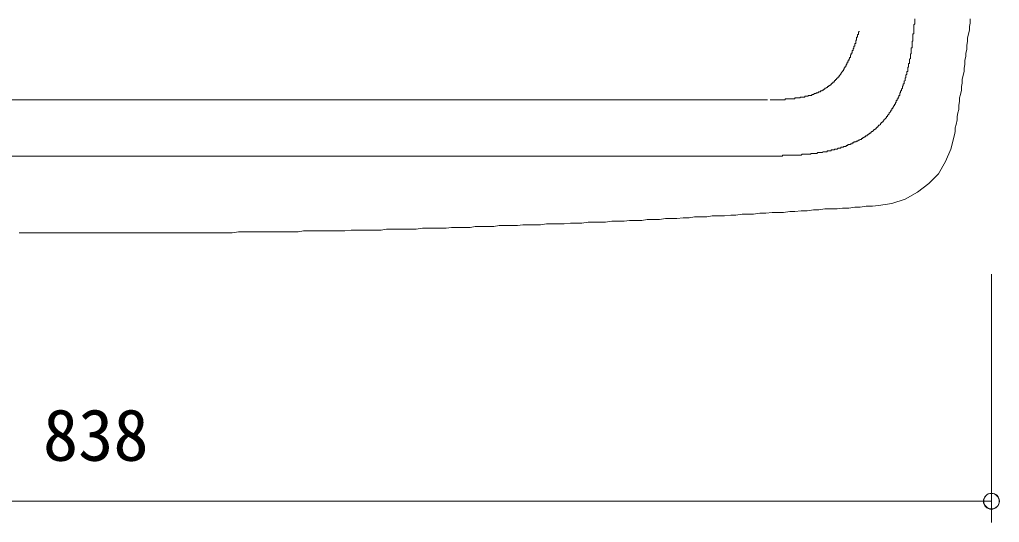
# Model space of a CAD drawing. Units: millimetres, scale not verified. Extents: x -1392 to 1350, y -947 to 991.
# Drawn here: x -511.4 to -40.4, y 45 to 286.7 of the extents above; entities that cross this region are included whole.
import ezdxf
from ezdxf.enums import TextEntityAlignment as Align

# ---------------------------------------------------------------- set-up
doc = ezdxf.new("R2010")
doc.units = ezdxf.units.MM
doc.header["$LTSCALE"] = 10
doc.layers.add('0-1_レイヤー_1', color=7, linetype='Continuous', lineweight=18)
doc.layers.add('0-7', color=7, linetype='Continuous', lineweight=5)
doc.styles.add('ＭＳ ゴシック', font='')
doc.styles.get('ＭＳ ゴシック').set_extended_font_data('MS Gothic')

msp = doc.modelspace()

# ---------------------------------------------------------------- linework, layer by layer
at = {"layer": '0-1_レイヤー_1'}
for p, q in [((-151.77, 248.18), (-774.49, 248.18)), ((-150.49, 221.09), (-775.76, 221.09))]:
    msp.add_line(p, q, dxfattribs=at)
at = {"layer": '0-1_レイヤー_1', "color": 5}
for p, q in [((-44.24, 164.36), (-44.24, 44.98)), ((-882.02, 55.14), (-44.24, 55.14))]:
    msp.add_line(p, q, dxfattribs=at)
at = {"layer": '0-1_レイヤー_1'}
for points in [[(-81.07, 284.59), (-81.49, 284.16), (-81.49, 283.74), (-81.49, 283.32), (-81.49, 282.89), (-81.49, 282.47), (-81.49, 282.04), (-81.49, 281.62), (-81.49, 281.2), (-81.49, 280.78), (-81.49, 280.35), (-81.49, 279.93), (-81.91, 279.93), (-81.91, 279.51), (-81.91, 279.08), (-81.91, 278.66), (-81.91, 278.24), (-81.91, 277.81), (-81.91, 277.39), (-81.91, 276.97), (-81.91, 276.54), (-82.34, 276.12), (-82.34, 275.7), (-82.34, 275.27), (-82.34, 274.85), (-82.34, 274.43), (-82.34, 274), (-82.34, 273.58), (-82.34, 273.15), (-82.76, 273.15), (-82.76, 272.73), (-82.76, 272.31), (-82.76, 271.89), (-82.76, 271.46), (-82.76, 271.04), (-82.76, 270.62), (-82.76, 270.19), (-83.18, 270.19), (-83.18, 269.77), (-83.18, 269.35)], [(-81.07, 284.59), (-81.07, 285.01), (-81.07, 285.43), (-81.07, 285.86), (-81.07, 286.28), (-81.07, 286.7), (-81.07, 287.13)], [(-54.4, 287.13), (-54.4, 285.01), (-54.82, 283.32), (-54.82, 281.62), (-55.24, 279.93), (-55.67, 277.81), (-55.67, 276.12), (-56.09, 274.43), (-56.09, 272.31), (-56.52, 270.62)], [(-109.01, 277.81), (-109.01, 278.24), (-108.58, 278.24), (-108.58, 278.66), (-108.58, 279.08), (-108.58, 279.51), (-108.16, 279.51), (-108.16, 279.93), (-108.16, 280.35), (-108.16, 280.78), (-107.74, 280.78), (-107.74, 281.2)], [(-113.66, 265.54), (-113.66, 265.96), (-113.24, 265.96), (-113.24, 266.38), (-113.24, 266.81), (-112.82, 266.81), (-112.82, 267.23), (-112.82, 267.65), (-112.39, 267.65), (-112.39, 268.07), (-112.39, 268.5), (-111.97, 268.5), (-111.97, 268.92), (-111.97, 269.35), (-111.97, 269.77), (-111.55, 269.77), (-111.55, 270.19), (-111.55, 270.62), (-111.13, 270.62), (-111.13, 271.04), (-111.13, 271.46), (-111.13, 271.89), (-110.7, 271.89), (-110.7, 272.31), (-110.7, 272.73), (-110.28, 272.73), (-110.28, 273.15), (-110.28, 273.58), (-110.28, 274), (-109.85, 274), (-109.85, 274.43), (-109.85, 274.85), (-109.85, 275.27), (-109.43, 275.27), (-109.43, 275.7), (-109.43, 276.12), (-109.43, 276.54), (-109.01, 276.97), (-109.01, 277.39), (-109.01, 277.81)], [(-83.18, 269.35), (-83.18, 268.92), (-83.18, 268.5), (-83.18, 268.07), (-83.61, 267.65), (-83.61, 267.23), (-83.61, 266.81), (-83.61, 266.38), (-83.61, 265.96), (-83.61, 265.54), (-84.03, 265.54), (-84.03, 265.11), (-84.03, 264.69), (-84.03, 264.27), (-84.03, 263.84), (-84.45, 263.84), (-84.45, 263.42), (-84.45, 263), (-84.45, 262.57), (-84.45, 262.15), (-84.45, 261.73), (-84.88, 261.73), (-84.88, 261.3), (-84.88, 260.88), (-84.88, 260.46), (-85.3, 260.03), (-85.3, 259.61), (-85.3, 259.18), (-85.3, 258.76), (-85.72, 258.76), (-85.72, 258.34), (-85.72, 257.92), (-85.72, 257.49), (-86.15, 257.07), (-86.15, 256.65), (-86.15, 256.22), (-86.15, 255.8), (-86.57, 255.8), (-86.57, 255.38), (-86.57, 254.95)], [(-56.52, 270.62), (-56.52, 268.92), (-56.94, 267.23), (-56.94, 265.11), (-57.36, 263.42), (-57.36, 261.73), (-57.78, 260.03), (-58.21, 257.92), (-58.21, 256.22), (-58.63, 254.53), (-58.63, 252.84), (-59.05, 250.72), (-59.48, 249.03), (-59.48, 247.33), (-59.9, 245.64), (-59.9, 243.52), (-60.32, 241.83), (-60.75, 240.14), (-60.75, 238.44), (-61.17, 236.32), (-61.59, 234.63), (-61.59, 232.94), (-62.02, 231.25)], [(-122.13, 254.95), (-121.71, 254.95), (-121.71, 255.38), (-121.28, 255.38), (-121.28, 255.8), (-120.86, 255.8), (-120.86, 256.22), (-120.44, 256.22), (-120.44, 256.65), (-120.02, 256.65), (-119.59, 257.07), (-119.59, 257.49), (-119.17, 257.49), (-119.17, 257.92), (-118.74, 257.92), (-118.74, 258.34), (-118.32, 258.34), (-118.32, 258.76), (-117.9, 258.76), (-117.9, 259.18), (-117.47, 259.18), (-117.47, 259.61), (-117.05, 260.03), (-116.63, 260.46), (-116.63, 260.88), (-116.2, 260.88), (-116.2, 261.3), (-115.78, 261.73), (-115.78, 262.15), (-115.36, 262.15), (-115.36, 262.57), (-114.93, 263), (-114.93, 263.42), (-114.51, 263.84), (-114.51, 264.27), (-114.09, 264.27), (-114.09, 264.69), (-114.09, 265.11), (-113.66, 265.11), (-113.66, 265.54)], [(-135.25, 249.45), (-134.83, 249.45), (-134.41, 249.45), (-133.98, 249.45), (-133.98, 249.87), (-133.56, 249.87), (-133.14, 249.87), (-132.71, 249.87), (-132.29, 249.87), (-132.29, 250.29), (-131.87, 250.29), (-131.44, 250.29), (-131.02, 250.29), (-130.6, 250.29), (-130.6, 250.72), (-130.17, 250.72), (-129.75, 250.72), (-129.33, 251.14), (-128.91, 251.14), (-128.48, 251.14), (-128.48, 251.57), (-128.06, 251.57), (-127.63, 251.57), (-127.21, 251.99), (-126.79, 251.99), (-126.36, 251.99), (-126.36, 252.41), (-125.94, 252.41), (-125.52, 252.41), (-125.52, 252.84), (-125.09, 252.84), (-124.67, 253.26), (-124.25, 253.26), (-124.25, 253.68), (-123.82, 253.68), (-123.4, 254.11), (-122.98, 254.11), (-122.98, 254.53), (-122.55, 254.53), (-122.13, 254.95)], [(-86.57, 254.95), (-86.99, 254.53), (-86.99, 254.11), (-86.99, 253.68), (-87.42, 253.26), (-87.42, 252.84), (-87.42, 252.41), (-87.84, 252.41), (-87.84, 251.99), (-87.84, 251.57), (-88.27, 251.57), (-88.27, 251.14), (-88.27, 250.72), (-88.27, 250.29), (-88.69, 250.29), (-88.69, 249.87), (-88.69, 249.45), (-89.11, 249.45), (-89.11, 249.03), (-89.11, 248.6), (-89.53, 248.6), (-89.53, 248.18), (-89.53, 247.76), (-89.96, 247.76), (-89.96, 247.33), (-89.96, 246.91), (-90.38, 246.91), (-90.38, 246.49), (-90.38, 246.06), (-90.8, 246.06), (-90.8, 245.64), (-90.8, 245.22), (-91.23, 245.22), (-91.23, 244.79), (-91.65, 244.37), (-91.65, 243.95), (-92.07, 243.95), (-92.07, 243.52), (-92.07, 243.1), (-92.5, 243.1)], [(-150.49, 248.18), (-150.07, 248.18), (-149.65, 248.18), (-149.22, 248.18), (-148.8, 248.18), (-148.38, 248.18), (-147.95, 248.18), (-147.53, 248.18), (-147.11, 248.18), (-146.68, 248.18), (-146.26, 248.18), (-145.84, 248.18), (-145.41, 248.18), (-144.99, 248.18), (-144.57, 248.18), (-144.14, 248.18), (-143.72, 248.18), (-143.3, 248.18), (-143.3, 248.6), (-142.88, 248.6), (-142.45, 248.6), (-142.03, 248.6), (-141.6, 248.6), (-141.18, 248.6), (-140.76, 248.6), (-140.33, 248.6), (-139.91, 248.6), (-139.49, 248.6), (-139.06, 248.6), (-138.64, 248.6), (-138.64, 249.03), (-138.22, 249.03), (-137.8, 249.03), (-137.37, 249.03), (-136.95, 249.03), (-136.52, 249.03), (-136.1, 249.03), (-136.1, 249.45), (-135.68, 249.45), (-135.25, 249.45)], [(-92.5, 243.1), (-92.5, 242.68), (-92.92, 242.25), (-93.34, 241.83), (-93.34, 241.4), (-93.77, 240.98), (-94.19, 240.56), (-94.19, 240.14), (-94.61, 240.14), (-94.61, 239.71), (-95.04, 239.29), (-95.46, 238.87), (-95.88, 238.44), (-95.88, 238.02), (-96.31, 238.02), (-96.31, 237.6), (-96.73, 237.6), (-96.73, 237.17), (-97.16, 237.17), (-97.16, 236.75), (-97.58, 236.75), (-97.58, 236.32), (-98, 235.9), (-98.42, 235.9), (-98.42, 235.48), (-98.85, 235.48), (-98.85, 235.06), (-99.27, 235.06), (-99.27, 234.63), (-99.69, 234.63), (-99.69, 234.21), (-100.12, 234.21), (-100.12, 233.79), (-100.54, 233.79), (-100.96, 233.36), (-101.39, 232.94), (-101.81, 232.94), (-101.81, 232.52), (-102.23, 232.52), (-102.23, 232.09)], [(-102.23, 232.09), (-102.66, 232.09), (-103.08, 231.67), (-103.5, 231.67), (-103.5, 231.25), (-103.93, 231.25), (-103.93, 230.82), (-104.35, 230.82), (-104.77, 230.82), (-104.77, 230.4), (-105.2, 230.4), (-105.62, 229.98), (-106.05, 229.98), (-106.05, 229.55), (-106.47, 229.55), (-106.89, 229.13), (-107.31, 229.13), (-107.74, 228.71), (-108.16, 228.71), (-108.58, 228.28), (-109.01, 228.28), (-109.43, 227.86), (-109.85, 227.86), (-110.28, 227.86), (-110.28, 227.43), (-110.7, 227.43), (-111.13, 227.43), (-111.13, 227.01), (-111.55, 227.01), (-111.97, 227.01), (-111.97, 226.59), (-112.39, 226.59), (-112.82, 226.59), (-113.24, 226.59), (-113.24, 226.17), (-113.66, 226.17), (-114.09, 226.17), (-114.09, 225.74), (-114.51, 225.74), (-114.93, 225.74)], [(-62.02, 231.25), (-63.71, 224.47), (-66.25, 218.54), (-69.64, 212.62), (-74.3, 207.96), (-79.8, 203.73), (-85.72, 200.34), (-92.07, 198.23), (-98.42, 197.38)], [(-129.75, 222.36), (-130.17, 222.36), (-130.6, 222.36), (-131.02, 222.36), (-131.02, 221.93), (-131.44, 221.93), (-131.87, 221.93), (-132.29, 221.93), (-132.71, 221.93), (-133.14, 221.93), (-133.56, 221.93), (-133.98, 221.93), (-134.41, 221.93), (-134.83, 221.93), (-135.25, 221.93), (-135.68, 221.51), (-136.1, 221.51), (-136.52, 221.51), (-136.95, 221.51), (-137.37, 221.51), (-137.8, 221.51), (-138.22, 221.51), (-138.64, 221.51), (-139.06, 221.51), (-139.49, 221.51), (-139.91, 221.51), (-140.33, 221.51), (-140.76, 221.51), (-141.18, 221.51), (-141.6, 221.51), (-142.03, 221.51), (-142.45, 221.51), (-142.88, 221.51), (-143.3, 221.51), (-143.72, 221.51), (-144.14, 221.51), (-144.57, 221.51), (-144.57, 221.09), (-144.99, 221.09), (-145.41, 221.09)], [(-114.93, 225.74), (-115.36, 225.74), (-115.36, 225.32), (-115.78, 225.32), (-116.2, 225.32), (-116.63, 225.32), (-116.63, 224.9), (-117.05, 224.9), (-117.47, 224.9), (-117.9, 224.9), (-118.32, 224.47), (-118.74, 224.47), (-119.17, 224.47), (-119.59, 224.47), (-119.59, 224.05), (-120.02, 224.05), (-120.44, 224.05), (-120.86, 224.05), (-121.28, 224.05), (-121.28, 223.63), (-121.71, 223.63), (-122.13, 223.63), (-122.55, 223.63), (-122.98, 223.63), (-123.4, 223.2), (-123.82, 223.2), (-124.25, 223.2), (-124.67, 223.2), (-125.09, 223.2), (-125.52, 222.78), (-125.94, 222.78), (-126.36, 222.78), (-126.79, 222.78), (-127.21, 222.78), (-127.63, 222.78), (-128.06, 222.36), (-128.48, 222.36), (-128.91, 222.36), (-129.33, 222.36), (-129.75, 222.36)], [(-145.41, 221.09), (-145.84, 221.09), (-146.26, 221.09), (-146.68, 221.09), (-147.11, 221.09), (-147.53, 221.09), (-147.95, 221.09), (-148.38, 221.09), (-148.8, 221.09), (-149.22, 221.09), (-149.65, 221.09), (-150.07, 221.09), (-150.49, 221.09)], [(-98.42, 197.38), (-101.39, 196.96), (-104.35, 196.96), (-107.31, 196.53), (-109.85, 196.53), (-112.82, 196.11), (-115.78, 196.11), (-118.32, 195.68), (-121.28, 195.68), (-124.25, 195.68), (-127.21, 195.26), (-129.75, 195.26), (-132.71, 194.84), (-135.68, 194.84), (-138.64, 194.42), (-141.18, 194.42), (-144.14, 193.99), (-147.11, 193.99), (-149.65, 193.99), (-152.61, 193.57), (-155.57, 193.57), (-158.54, 193.15), (-161.08, 193.15), (-164.04, 193.15), (-167, 192.72), (-169.55, 192.72), (-172.51, 192.3), (-175.47, 192.3), (-178.43, 192.3), (-180.97, 191.88), (-183.94, 191.88), (-186.9, 191.88), (-189.44, 191.45), (-192.41, 191.45), (-195.37, 191.03), (-198.33, 191.03), (-200.87, 191.03), (-203.83, 190.61), (-206.8, 190.61), (-209.76, 190.61)], [(-209.76, 190.61), (-212.3, 190.18), (-215.27, 190.18), (-218.23, 190.18), (-220.77, 189.76), (-223.73, 189.76), (-226.69, 189.76), (-229.66, 189.34), (-232.2, 189.34), (-235.16, 189.34), (-238.13, 189.34), (-241.09, 188.91), (-243.63, 188.91), (-246.59, 188.91), (-249.55, 188.49), (-252.09, 188.49), (-255.06, 188.49), (-258.02, 188.49), (-260.98, 188.07), (-263.52, 188.07), (-266.49, 188.07), (-269.45, 188.07), (-271.99, 187.64), (-274.95, 187.64), (-277.92, 187.64), (-280.88, 187.64), (-283.42, 187.22), (-286.38, 187.22), (-289.35, 187.22), (-292.31, 187.22), (-294.85, 186.79), (-297.81, 186.79), (-300.78, 186.79), (-303.74, 186.79), (-306.28, 186.37), (-309.24, 186.37), (-312.21, 186.37), (-314.75, 186.37), (-317.71, 186.37), (-320.67, 185.95)], [(-431.59, 184.26), (-434.55, 184.26), (-437.52, 184.26), (-440.48, 184.26), (-443.02, 184.26), (-445.98, 184.26), (-448.94, 184.26), (-451.91, 184.26), (-454.45, 184.26), (-457.41, 184.26), (-460.38, 184.26), (-462.91, 184.26), (-465.88, 184.26), (-468.84, 184.26), (-471.8, 184.26), (-474.34, 184.26), (-477.31, 184.26), (-480.27, 184.26), (-483.23, 184.26), (-485.77, 184.26), (-488.74, 184.26), (-491.7, 184.26), (-494.66, 184.26), (-497.2, 184.26), (-500.17, 184.26), (-503.13, 184.26), (-505.67, 184.26), (-508.63, 184.26), (-511.6, 184.26)], [(-320.67, 185.95), (-323.64, 185.95), (-326.18, 185.95), (-329.14, 185.95), (-332.1, 185.95), (-335.07, 185.95), (-337.61, 185.53), (-340.57, 185.53), (-343.53, 185.53), (-346.07, 185.53), (-349.04, 185.53), (-352, 185.53), (-354.96, 185.1), (-357.5, 185.1), (-360.47, 185.1), (-363.43, 185.1), (-366.39, 185.1), (-368.93, 185.1), (-371.9, 185.1), (-374.86, 185.1), (-377.4, 184.68), (-380.36, 184.68), (-383.33, 184.68), (-386.29, 184.68), (-388.83, 184.68), (-391.8, 184.68), (-394.76, 184.68), (-397.72, 184.68), (-400.26, 184.68), (-403.22, 184.68), (-406.19, 184.68), (-409.15, 184.26), (-411.69, 184.26), (-414.66, 184.26), (-417.62, 184.26), (-420.16, 184.26), (-423.12, 184.26), (-426.08, 184.26), (-429.05, 184.26), (-431.59, 184.26)]]:
    msp.add_lwpolyline(points, dxfattribs=at)
at = {"layer": '0-1_レイヤー_1', "color": 5}
msp.add_circle((-44.24, 55.14), 3.81, dxfattribs=at)
at = {"layer": '0-7'}
for p, q in [((-44.12, 164.21), (-44.12, 45.21)), ((-882.12, 55.21), (-44.12, 55.21))]:
    msp.add_line(p, q, dxfattribs=at)
msp.add_circle((-44.12, 55.21), 3.75, dxfattribs=at)

# ---------------------------------------------------------------- texts
at = {"layer": '0-7', "style": 'ＭＳ ゴシック'}
msp.add_text('838', height=24.89, dxfattribs=at).set_placement((-500.16, 67.13), align=Align.BOTTOM_LEFT)

doc.saveas('drawing.dxf')
